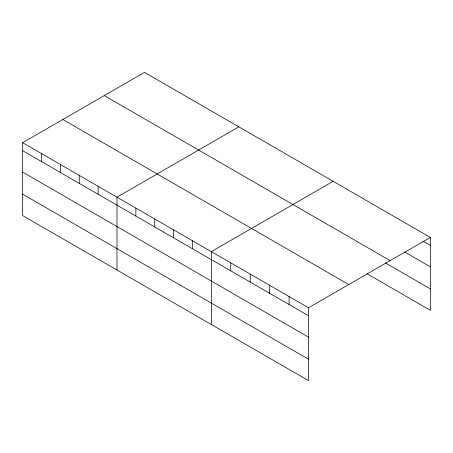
<?xml version="1.0" encoding="UTF-8"?>
<svg xmlns="http://www.w3.org/2000/svg" width="453" height="453" viewBox="0 0 453 453"><rect width="100%" height="100%" fill="white"/><g stroke="black" fill="none" stroke-linecap="round" stroke-linejoin="round"><path stroke-width="0.68" d="M308.527 337.151L308.527 307.757L22.65 142.712L22.65 215.577L308.527 380.628L308.527 337.151L22.65 172.106M367.173 273.816L430.35 310.288L430.35 237.423L144.473 72.372L22.65 142.712M238.816 126.84L116.987 197.174L116.987 270.045M333.153 181.308L211.325 251.642L211.325 324.507M308.527 307.757L430.35 237.423M423.062 241.2L430.35 245.407M404.835 252.089L430.35 266.817M104.275 95.583L390.146 260.634M385.395 262.927L430.35 288.878M62.854 119.501L348.725 284.546M22.65 150.696L308.527 315.741M22.65 194.167L308.527 359.212M289.088 296.534L289.088 304.518M269.648 285.311L269.648 293.295M250.203 274.088L250.203 282.072M230.764 262.865L230.764 270.849M192.457 240.747L192.457 248.731M173.59 229.858L173.59 237.842M154.722 218.963L154.722 226.947M135.855 208.069L135.855 216.053M98.12 186.285L98.12 194.269M79.252 175.39L79.252 183.374M60.385 164.496L60.385 172.48M41.517 153.601L41.517 161.585"/></g></svg>
